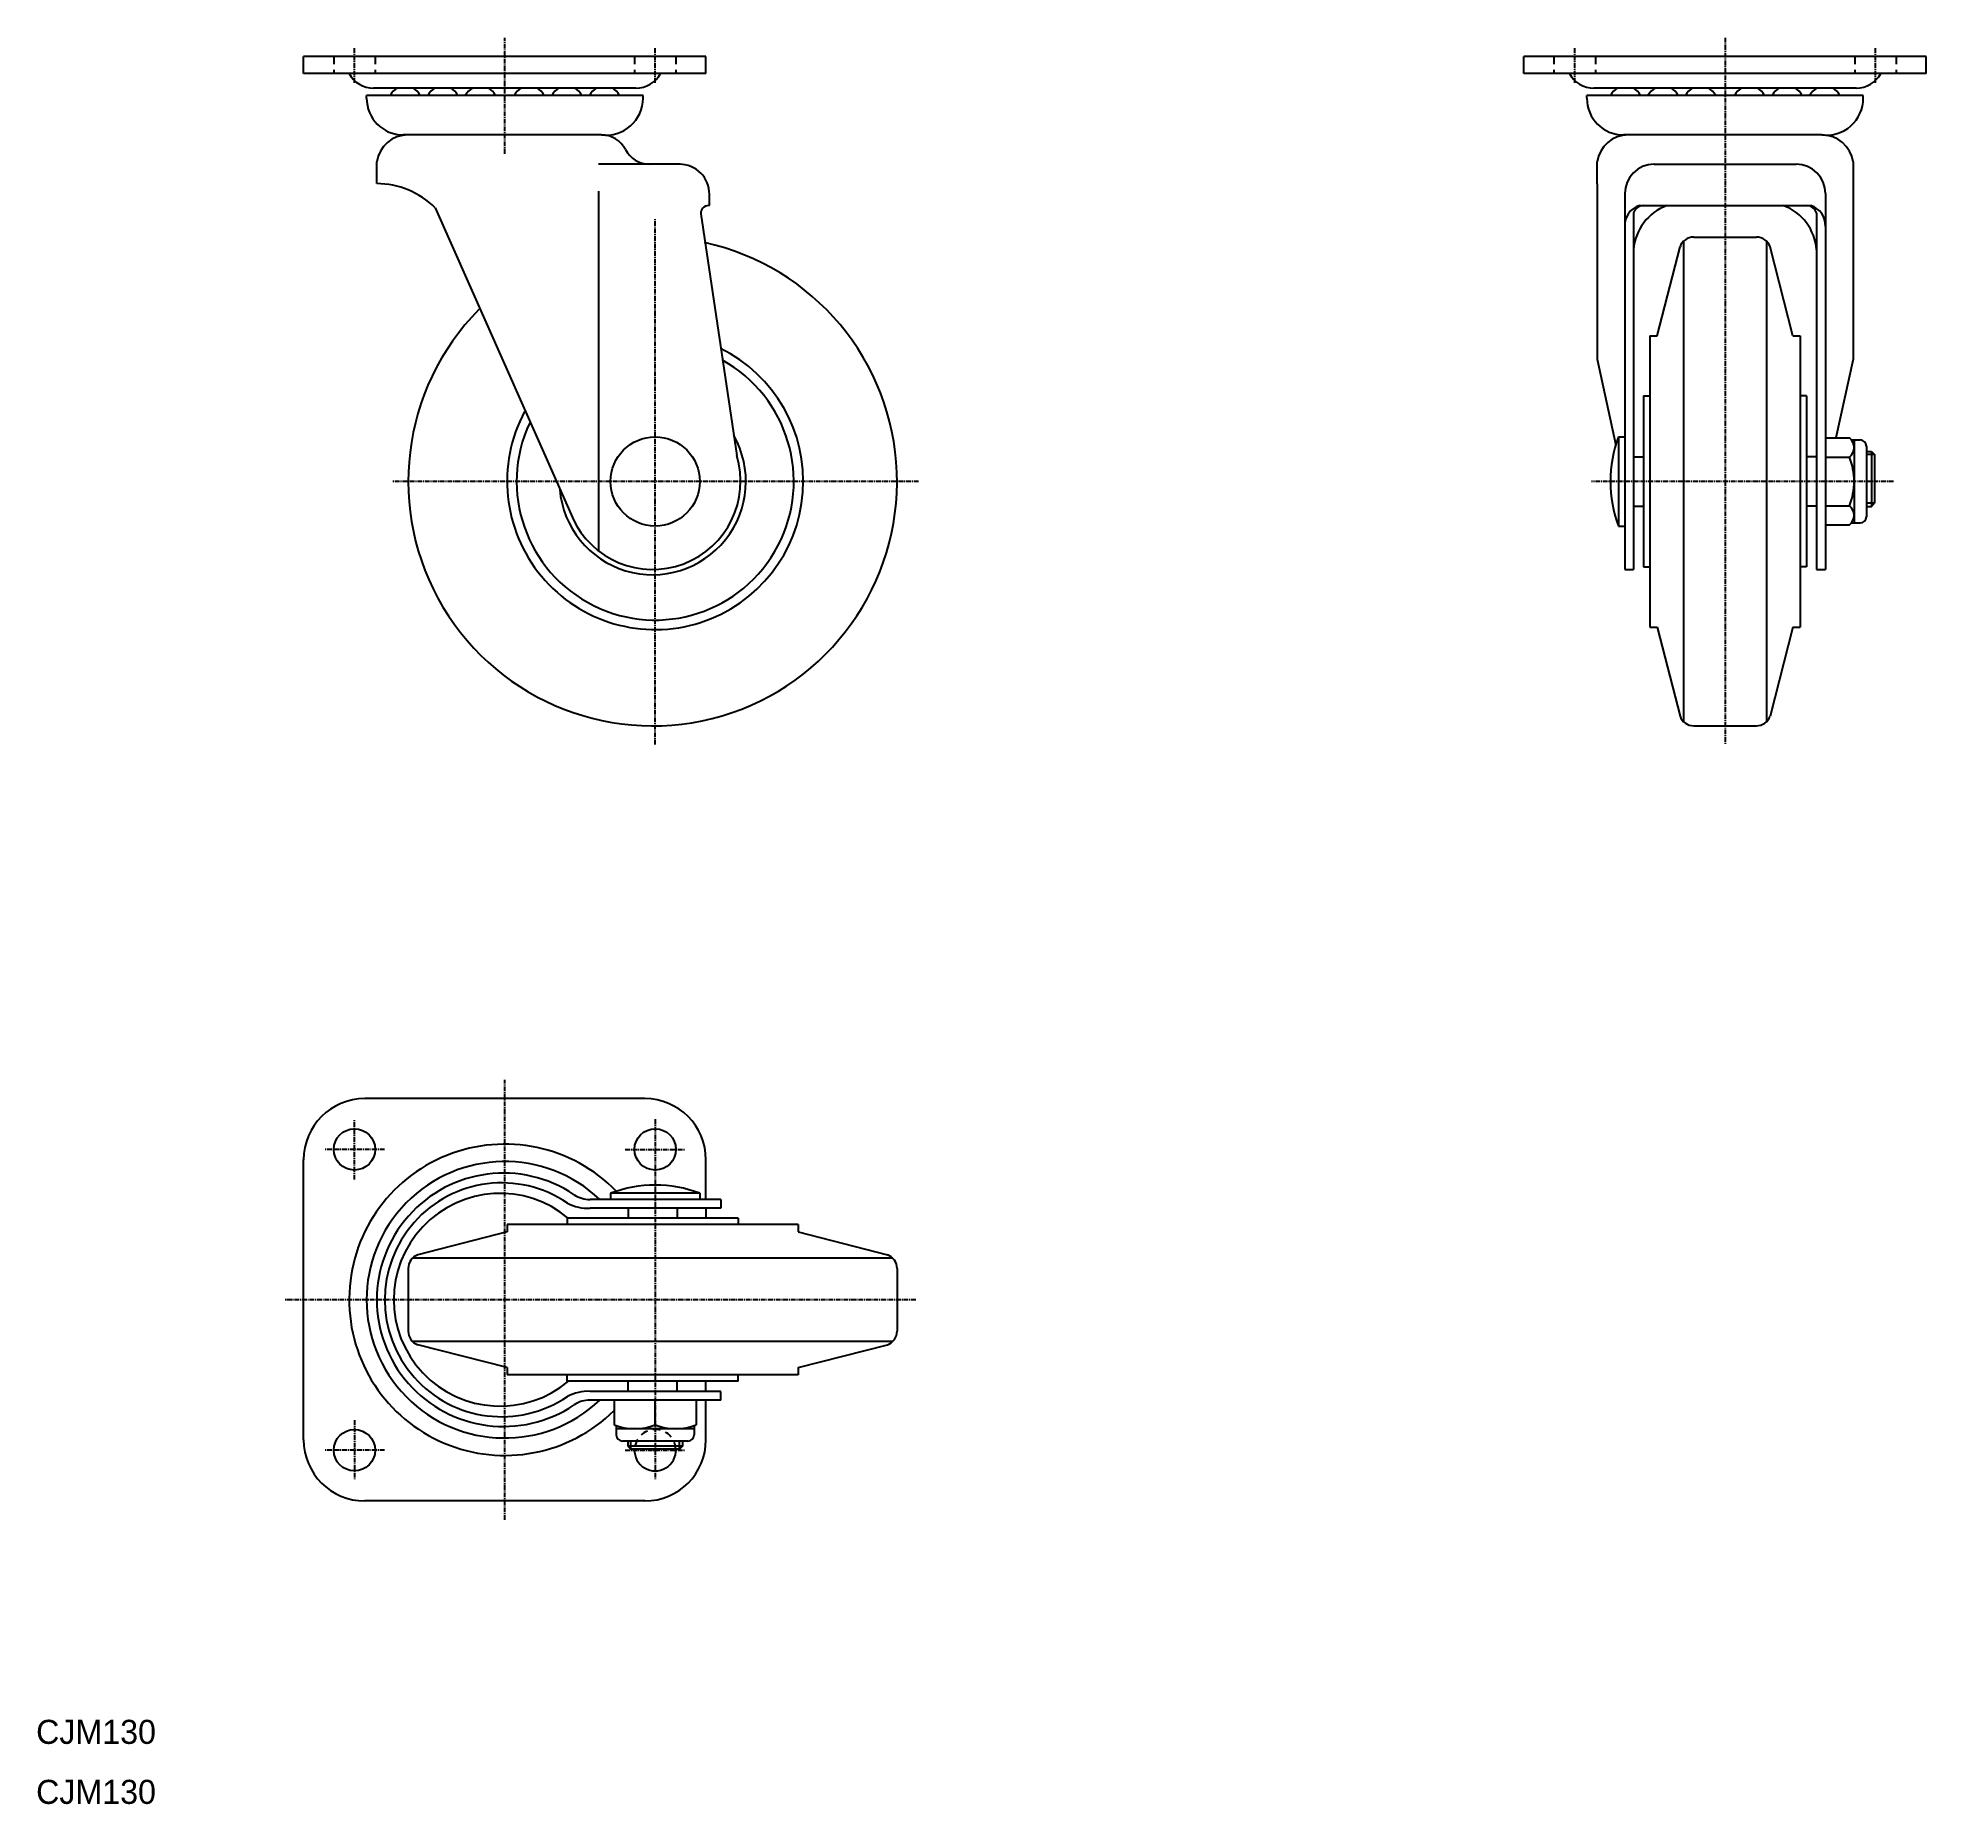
# Model space of a CAD drawing. Extents: x 0 to 503, y 0 to 470.
import ezdxf

# ---------------------------------------------------------------- set-up
doc = ezdxf.new("R2010")
doc.units = 0
doc.linetypes.add('CENTER', pattern=[2, 1.25, -0.25, 0.25, -0.25])
doc.linetypes.add('DASHED', pattern=[3.5, 2, -1.5])
doc.layers.get('0').update_dxf_attribs({"linetype": 'CONTINUOUS'})
doc.layers.add('CENTER', color=1, linetype='CENTER')

msp = doc.modelspace()

# ---------------------------------------------------------------- linework, layer by layer
at = {"color": 7, "linetype": 'CONTINUOUS'}
for p, q in [((178.15, 464.72), (71.15, 464.72)), ((71.15, 460.22), (71.15, 464.72)), ((178.15, 460.22), (178.15, 464.72)), ((502.7, 464.72), (395.7, 464.72)), ((395.7, 460.22), (395.7, 464.72)), ((502.7, 460.22), (502.7, 464.72)), ((178.15, 460.22), (71.15, 460.22)), ((502.7, 460.22), (395.7, 460.22)), ((161.41, 454.37), (87.89, 454.37)), ((87.89, 453.64), (87.89, 454.37)), ((159.54, 456.32), (89.76, 456.32)), ((161.41, 453.64), (161.41, 454.37)), ((485.97, 454.36), (412.44, 454.36)), ((412.44, 453.63), (412.44, 454.36)), ((484.1, 456.31), (414.31, 456.31)), ((485.97, 453.63), (485.97, 454.36)), ((150.36, 443.89), (97.64, 443.89)), ((474.92, 443.88), (422.19, 443.88)), ((474.92, 443.88), (475.06, 443.88)), ((90.61, 430.92), (90.61, 436.74)), ((171.27, 436.09), (149.58, 436.09)), ((415.16, 430.91), (415.16, 436.73)), ((430.32, 436.07), (468.09, 436.07)), ((483.24, 436.73), (483.24, 384.22)), ((149.65, 333.19), (149.65, 428.96)), ((179.08, 425.09), (179.08, 428.14)), ((415.16, 430.91), (415.16, 384.22)), ((422.52, 428.27), (422.52, 328.32)), ((475.89, 428.27), (475.89, 328.32)), ((106.09, 424.51), (142.62, 342.12)), ((176.81, 422.88), (186.34, 358.63)), ((179.08, 425.09), (178.8, 425.09)), ((424.85, 423.14), (424.85, 328.32)), ((426.41, 425.08), (471.99, 425.08)), ((473.55, 423.14), (473.55, 328.32)), ((431.15, 390.43), (437.22, 414.15)), ((438.15, 415.6), (438.15, 287.83)), ((440.88, 416.72), (457.52, 416.72)), ((460.25, 415.6), (460.25, 287.83)), ((467.25, 390.43), (461.19, 414.15)), ((429.2, 390.43), (429.2, 313)), ((429.2, 390.43), (431.15, 390.43)), ((467.25, 390.43), (469.2, 390.43)), ((469.2, 390.43), (469.2, 313)), ((415.16, 384.22), (420.13, 361.37)), ((483.24, 384.22), (478.7, 363.29)), ((427.54, 374.45), (427.54, 328.98)), ((427.54, 374.45), (429.2, 374.45)), ((470.87, 374.45), (469.2, 374.45)), ((470.87, 374.45), (470.87, 328.98)), ((473.55, 369.9), (473.55, 335.06)), ((420.88, 363.58), (420.88, 339.86)), ((420.88, 363.58), (422.52, 363.58)), ((475.89, 363.29), (482.31, 363.29)), ((482.83, 362.75), (485.15, 362.75)), ((483.52, 362.75), (483.52, 340.69)), ((424.85, 358.25), (427.54, 358.25)), ((473.55, 358.25), (470.87, 358.25)), ((475.89, 358.17), (482.31, 358.17)), ((486.78, 361.12), (486.78, 342.32)), ((486.78, 359.7), (488.14, 359.7)), ((488.14, 359.7), (488.14, 345.09)), ((488.14, 359.7), (488.96, 358.88)), ((488.96, 358.88), (488.96, 345.91)), ((424.85, 345.18), (427.54, 345.18)), ((473.55, 345.18), (470.87, 345.18)), ((475.89, 345.27), (482.31, 345.27)), ((486.78, 345.09), (488.14, 345.09)), ((488.14, 345.09), (488.96, 345.91)), ((420.88, 339.86), (422.52, 339.86)), ((475.89, 340.14), (482.31, 340.14)), ((482.83, 340.69), (485.15, 340.69)), ((422.52, 328.32), (424.85, 328.32)), ((427.54, 328.98), (429.2, 328.98)), ((470.87, 328.98), (469.2, 328.98)), ((473.55, 328.33), (475.89, 328.33)), ((429.2, 313), (431.15, 313)), ((431.15, 313), (437.22, 289.28)), ((467.25, 313), (461.19, 289.28)), ((467.25, 313), (469.2, 313)), ((440.88, 286.72), (457.52, 286.72)), ((161.9, 187.57), (87.4, 187.57)), ((71.15, 96.82), (71.15, 171.32)), ((178.15, 160.76), (178.15, 171.32)), ((182.15, 160.76), (147.31, 160.76)), ((176.51, 162.39), (152.79, 162.39)), ((152.79, 162.39), (152.79, 160.76)), ((176.51, 162.39), (176.51, 160.76)), ((182.15, 160.76), (182.15, 158.42)), ((186.71, 155.74), (141.23, 155.74)), ((141.23, 155.74), (141.23, 154.07)), ((182.15, 158.42), (147.31, 158.42)), ((157.43, 158.42), (157.43, 155.74)), ((170.51, 158.42), (170.51, 155.74)), ((178.15, 158.42), (178.15, 155.74)), ((186.71, 155.74), (186.71, 154.07)), ((125.26, 152.12), (101.54, 146.05)), ((202.68, 154.07), (125.26, 154.07)), ((125.26, 154.07), (125.26, 152.12)), ((202.68, 154.07), (202.68, 152.12)), ((202.68, 152.12), (226.4, 146.05)), ((98.97, 142.39), (98.97, 125.75)), ((227.85, 145.12), (100.09, 145.12)), ((228.97, 142.39), (228.97, 125.75)), ((227.85, 123.02), (100.09, 123.02)), ((125.26, 116.02), (101.54, 122.09)), ((202.68, 116.02), (226.4, 122.09)), ((125.26, 116.02), (125.26, 114.07)), ((202.68, 116.02), (202.68, 114.07)), ((202.68, 114.07), (125.26, 114.07)), ((141.23, 112.4), (141.23, 114.07)), ((186.71, 112.4), (141.23, 112.4)), ((157.43, 109.72), (157.43, 112.4)), ((170.51, 109.72), (170.51, 112.4)), ((178.15, 109.72), (178.15, 112.4)), ((186.71, 112.4), (186.71, 114.07)), ((182.15, 109.72), (147.31, 109.72)), ((182.15, 107.38), (147.31, 107.38)), ((153.75, 107.38), (153.75, 100.79)), ((164.65, 100.79), (164.65, 107.38)), ((175.55, 107.38), (175.55, 100.79)), ((178.15, 96.82), (178.15, 107.38)), ((182.15, 107.38), (182.15, 109.72)), ((154.3, 100.55), (154.3, 98.12)), ((175, 100.55), (175, 98.12)), ((175, 99.76), (154.3, 99.76)), ((173.37, 96.49), (155.94, 96.49)), ((157.35, 96.49), (157.35, 95.13)), ((171.95, 96.49), (171.95, 95.13)), ((171.95, 95.13), (157.35, 95.13)), ((157.35, 95.13), (158.17, 94.31)), ((171.14, 94.31), (158.17, 94.31)), ((171.95, 95.13), (171.14, 94.31)), ((161.9, 80.57), (87.4, 80.57))]:
    msp.add_line(p, q, dxfattribs=at)
at = {"color": 3, "linetype": 'DASHED'}
for p, q in [((79.15, 464.72), (79.15, 460.22)), ((90.15, 464.72), (90.15, 460.22)), ((159.15, 464.72), (159.15, 460.22)), ((170.15, 464.72), (170.15, 460.22)), ((403.7, 464.72), (403.7, 460.22)), ((414.7, 464.72), (414.7, 460.22)), ((483.7, 464.72), (483.7, 460.22)), ((494.7, 464.72), (494.7, 460.22))]:
    msp.add_line(p, q, dxfattribs=at)
at = {"color": 3, "linetype": 'CONTINUOUS'}
for p, q in [((488.96, 358.88), (486.78, 358.88)), ((488.96, 345.91), (486.78, 345.91)), ((158.17, 94.31), (158.17, 96.49)), ((171.14, 94.31), (171.14, 96.49))]:
    msp.add_line(p, q, dxfattribs=at)
at = {"color": 7, "linetype": 'CONTINUOUS'}
for centre, radius in [((164.65, 351.72), 11.86), ((84.65, 174.07), 5.5), ((164.65, 174.07), 5.5), ((84.65, 94.07), 5.5)]:
    msp.add_circle(centre, radius, dxfattribs=at)
for centre, radius, start, end in [((89.76, 463.69), 7.37, 208.0725, 270), ((159.54, 463.69), 7.37, 270, 331.9275), ((414.31, 463.68), 7.37, 208.0725, 270), ((484.1, 463.68), 7.37, 270, 331.9275), ((97.64, 453.64), 9.75, 180, 270), ((98.15, 452.32), 4.5, 117.266, 152.8997), ((98.15, 452.32), 4.5, 27.1003, 62.734), ((108.15, 452.32), 4.5, 117.266, 152.8997), ((108.15, 452.32), 4.5, 27.1003, 62.734), ((118.15, 452.32), 4.5, 117.266, 152.8997), ((118.15, 452.32), 4.5, 27.1003, 62.734), ((131.15, 452.32), 4.5, 117.266, 152.8997), ((131.15, 452.32), 4.5, 27.1003, 62.734), ((141.15, 452.32), 4.5, 117.266, 152.8997), ((141.15, 452.32), 4.5, 27.1003, 62.734), ((151.15, 452.32), 4.5, 117.266, 152.8997), ((151.54, 453.69), 9.87, 263.1371, 359.7102), ((151.15, 452.32), 4.5, 27.1003, 62.734), ((422.19, 453.63), 9.75, 180, 270), ((422.7, 452.31), 4.5, 117.266, 152.8997), ((422.7, 452.31), 4.5, 27.1003, 62.734), ((432.7, 452.31), 4.5, 117.266, 152.8997), ((432.7, 452.31), 4.5, 27.1003, 62.734), ((442.7, 452.31), 4.5, 117.266, 152.8997), ((442.7, 452.31), 4.5, 27.1003, 62.734), ((455.7, 452.31), 4.5, 117.266, 152.8997), ((455.7, 452.31), 4.5, 27.1003, 62.734), ((465.7, 452.31), 4.5, 117.266, 152.8997), ((465.7, 452.31), 4.5, 27.1003, 62.734), ((475.7, 452.31), 4.5, 117.266, 152.8997), ((476.1, 453.68), 9.87, 263.1371, 359.7102), ((475.7, 452.31), 4.5, 27.1003, 62.734), ((98.88, 435.53), 8.35, 89.597, 171.7195), ((150.36, 436.74), 7.15, 27.0357, 90), ((423.43, 435.53), 8.35, 89.597, 171.7195), ((474.97, 435.53), 8.35, 8.2805, 90.403), ((163.1, 443.24), 7.15, 207.0357, 270), ((171.11, 428.11), 7.97, 359.8073, 90.1816), ((430.32, 428.27), 7.8, 90, 180), ((468.09, 428.27), 7.8, 0, 90), ((90.51, 408.78), 22.14, 45.2805, 89.7408), ((178.8, 423.09), 2, 90, 185.9061), ((428.03, 419.81), 5.52, 107.0181, 182.83), ((438.43, 412.31), 13.62, 110.2676, 175.5968), ((427.56, 422.23), 2.85, 92.0711, 161.4859), ((459.97, 412.31), 13.62, 4.4032, 69.7324), ((470.85, 422.23), 2.85, 18.5141, 87.9289), ((470.38, 419.81), 5.52, 357.17, 72.9819), ((163.97, 351.72), 65, 135.3271, 77.7229), ((440.88, 412.81), 3.9, 90, 160.0169), ((457.52, 412.81), 3.9, 19.9831, 90), ((164.65, 351.72), 39.39, 151.8141, 63.7939), ((164.65, 351.72), 36.86, 154.9061, 61.0154), ((163.97, 351.72), 24.8, 184.9834, 29.5827), ((452.08, 351.72), 33.38, 159.1854, 200.8146), ((480.17, 360.73), 3.33, 309.7941, 50.2059), ((485.15, 361.12), 1.63, 0, 90), ((163.96, 351.73), 23.41, 204.2512, 17.1389), ((465.89, 351.72), 17.64, 338.5455, 21.4545), ((480.17, 342.71), 3.33, 309.7941, 50.2059), ((485.15, 342.32), 1.63, 270, 0), ((440.88, 290.62), 3.9, 199.9831, 270), ((457.52, 290.62), 3.9, 270, 340.0169), ((87.4, 171.32), 16.25, 90, 180), ((161.9, 171.32), 16.25, 0, 90), ((124.65, 134.07), 41.39, 44.2543, 314.6737), ((124.65, 134.07), 36.76, 46.5459, 313.4541), ((124.3, 134.07), 33.69, 56.0619, 303.9381), ((123.83, 134.07), 31.09, 55.7986, 304.2014), ((123.4, 134.07), 28.29, 49.9811, 310.0189), ((147.31, 168.38), 7.63, 236.5573, 270), ((164.65, 131.19), 33.38, 69.1854, 110.8146), ((146.86, 170.3), 11.89, 242.2009, 272.2002), ((102.87, 142.39), 3.9, 109.9831, 180), ((225.07, 142.39), 3.9, 0, 70.0169), ((102.87, 125.75), 3.9, 180, 250.0169), ((225.07, 125.75), 3.9, 289.9831, 0), ((146.86, 97.84), 11.89, 87.7998, 117.7991), ((147.31, 99.76), 7.63, 90, 123.4427), ((159.2, 114.65), 14.89, 248.5367, 291.4633), ((170.1, 114.53), 14.78, 248.3674, 291.6326), ((87.4, 96.82), 16.25, 180, 270), ((155.94, 98.12), 1.63, 180, 270), ((161.9, 96.82), 16.25, 270, 0), ((173.37, 98.12), 1.63, 270, 0), ((164.65, 94.07), 5.5, 177.4879, 2.5121)]:
    msp.add_arc(centre, radius, start, end, dxfattribs=at)
at = {"color": 3, "linetype": 'DASHED'}
msp.add_arc((164.65, 94.07), 5.5, 2.5121, 177.4879, dxfattribs=at)
at = {"layer": 'CENTER', "color": 1, "linetype": 'CENTER'}
for p, q in [((84.65, 457.72), (84.65, 467.22)), ((124.65, 438.89), (124.65, 469.72)), ((164.65, 457.72), (164.65, 467.22)), ((409.2, 457.72), (409.2, 467.22)), ((449.2, 469.72), (449.2, 281.72)), ((489.2, 457.72), (489.2, 467.22)), ((164.65, 281.72), (164.65, 421.72)), ((234.65, 351.72), (94.65, 351.72)), ((493.96, 351.72), (413.7, 351.72)), ((124.65, 75.57), (124.65, 192.57)), ((84.65, 166.07), (84.65, 182.07)), ((164.65, 182.07), (164.65, 86.07)), ((92.65, 174.07), (76.65, 174.07)), ((156.65, 174.07), (172.65, 174.07)), ((233.97, 134.07), (66.15, 134.07)), ((84.65, 102.07), (84.65, 86.07)), ((92.65, 94.07), (76.65, 94.07)), ((156.65, 94.07), (172.65, 94.07))]:
    msp.add_line(p, q, dxfattribs=at)

# ---------------------------------------------------------------- texts
for p in [(0, 15.96), (0, 0)]:
    msp.add_text('CJM130', height=6.4).set_placement(p)

doc.saveas('drawing.dxf')
